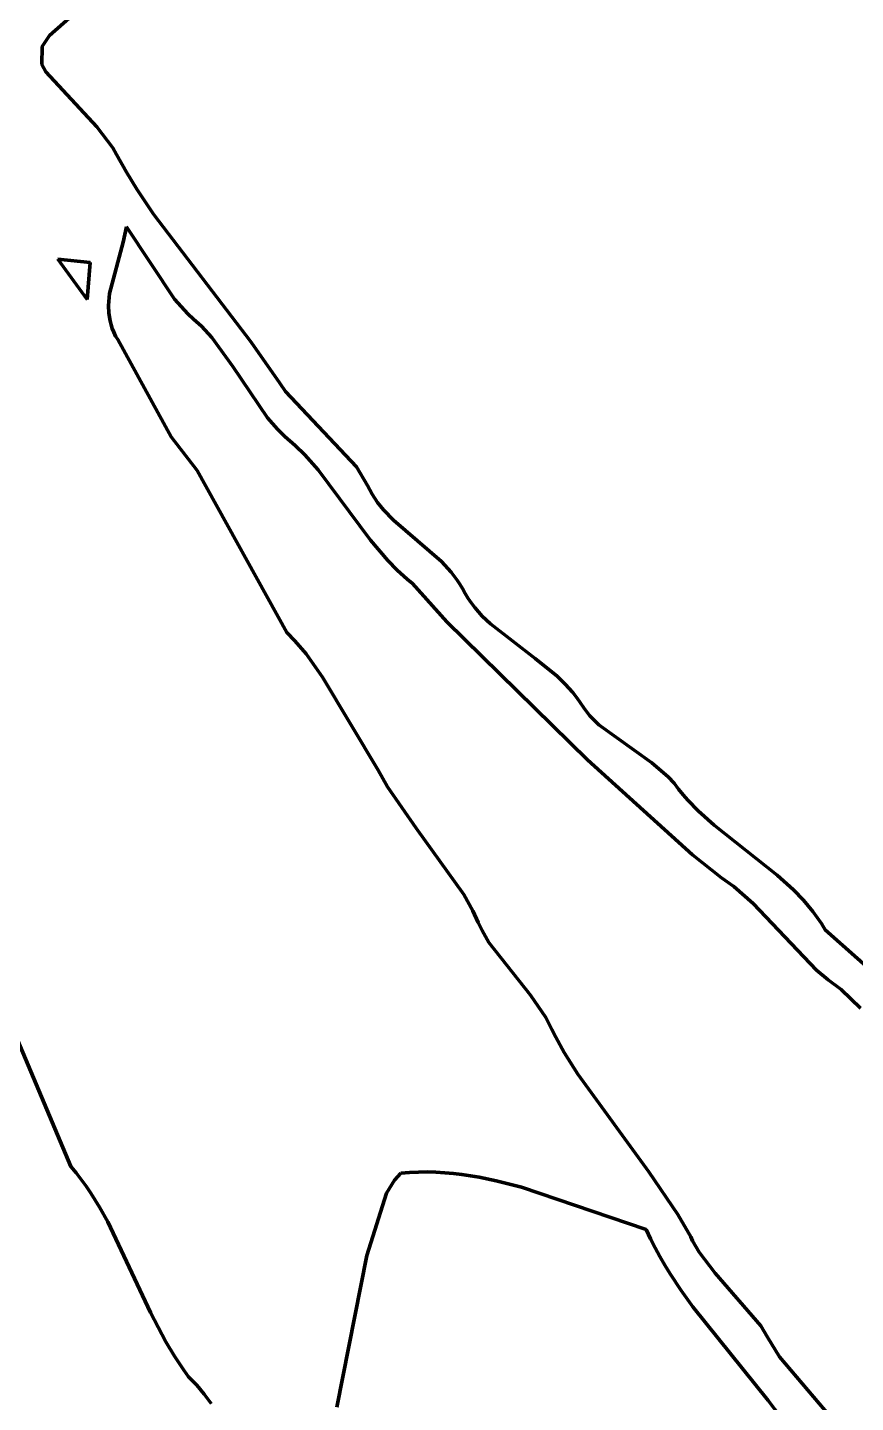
# Model space of a CAD drawing. Header units: millimetres. Extents: x 0 to 7.9, y 0 to 11.
# Drawn here: x 5.763 to 6.811, y 4.215 to 5.955 of the extents above; entities that cross this region are included whole.
import ezdxf

# ---------------------------------------------------------------- set-up
doc = ezdxf.new("R2010")
doc.units = ezdxf.units.MM
doc.layers.add('color#020202ff', color=7, linetype='CONTINUOUS', lineweight=100)
doc.layers.add('color#fefefeff', color=7, linetype='CONTINUOUS', lineweight=100)

msp = doc.modelspace()

# ---------------------------------------------------------------- linework, layer by layer
at = {"layer": 'color#020202ff'}
for p, q in [((5.856, 6.0018), (5.7912, 5.9446)), ((5.7912, 5.9446), (5.7819, 5.9304)), ((5.7819, 5.9304), (5.7817, 5.9076)), ((5.7817, 5.9076), (5.7866, 5.8987)), ((5.7866, 5.8987), (5.8513, 5.8288)), ((5.8513, 5.8288), (5.8715, 5.8024)), ((5.8715, 5.8024), (5.8762, 5.794)), ((5.8762, 5.794), (5.8886, 5.7717)), ((5.8886, 5.7717), (5.9017, 5.75)), ((5.9017, 5.75), (5.9228, 5.7182)), ((5.9228, 5.7182), (6.0463, 5.5566)), ((5.8887, 5.7025), (5.8845, 5.6831)), ((5.9495, 5.6108), (5.8887, 5.7025)), ((5.8845, 5.6831), (5.8674, 5.6178)), ((5.802, 5.6613), (5.8388, 5.6102)), ((5.8429, 5.6574), (5.802, 5.6613)), ((5.8388, 5.6102), (5.8429, 5.6574)), ((5.8674, 5.6178), (5.8661, 5.6028)), ((5.8661, 5.6028), (5.8664, 5.593)), ((5.9662, 5.5922), (5.9495, 5.6108)), ((5.8664, 5.593), (5.8679, 5.5832)), ((5.9737, 5.5854), (5.9662, 5.5922)), ((5.9835, 5.5767), (5.9737, 5.5854)), ((5.8679, 5.5832), (5.8691, 5.5784)), ((5.8691, 5.5784), (5.8706, 5.5736)), ((5.8706, 5.5736), (5.8726, 5.5689)), ((5.8726, 5.5689), (5.8749, 5.5642)), ((5.9968, 5.5624), (5.9835, 5.5767)), ((5.8749, 5.5642), (5.8776, 5.5596)), ((5.8776, 5.5596), (5.9451, 5.4364)), ((6.0234, 5.5256), (5.9968, 5.5624)), ((6.0463, 5.5566), (6.0829, 5.5046)), ((6.067, 5.4608), (6.0234, 5.5256)), ((6.0829, 5.5046), (6.0898, 5.4939)), ((6.0898, 5.4939), (6.1796, 5.3986)), ((6.0798, 5.4461), (6.067, 5.4608)), ((5.9451, 5.4364), (5.978, 5.3941)), ((6.0893, 5.437), (6.0798, 5.4461)), ((6.1023, 5.4258), (6.0893, 5.437)), ((6.1144, 5.4139), (6.1023, 5.4258)), ((6.1313, 5.3948), (6.1144, 5.4139)), ((5.978, 5.3941), (6.0916, 5.1889)), ((6.1975, 5.306), (6.1313, 5.3948)), ((6.1796, 5.3986), (6.1938, 5.3751)), ((6.1938, 5.3751), (6.1966, 5.3694)), ((6.1966, 5.3694), (6.1997, 5.3639)), ((6.1997, 5.3639), (6.2065, 5.3536)), ((6.2065, 5.3536), (6.2141, 5.3441)), ((6.2141, 5.3441), (6.2268, 5.331)), ((6.2268, 5.331), (6.2874, 5.2788)), ((6.2195, 5.28), (6.1975, 5.306)), ((6.2314, 5.2678), (6.2195, 5.28)), ((6.2874, 5.2788), (6.2998, 5.2653)), ((6.2441, 5.2563), (6.2314, 5.2678)), ((6.2508, 5.2509), (6.2441, 5.2563)), ((6.2998, 5.2653), (6.3072, 5.2554)), ((6.3072, 5.2554), (6.3106, 5.2502)), ((6.2942, 5.2023), (6.2508, 5.2509)), ((6.3106, 5.2502), (6.3138, 5.2448)), ((6.3138, 5.2448), (6.3173, 5.2383)), ((6.3173, 5.2383), (6.3212, 5.2321)), ((6.3212, 5.2321), (6.3253, 5.2262)), ((6.3253, 5.2262), (6.3297, 5.2205)), ((6.3297, 5.2205), (6.339, 5.2098)), ((6.339, 5.2098), (6.3492, 5.1999)), ((6.0916, 5.1889), (6.1018, 5.1785)), ((6.4723, 5.0277), (6.2942, 5.2023)), ((6.3492, 5.1999), (6.4058, 5.1561)), ((6.1018, 5.1785), (6.1159, 5.162)), ((6.1159, 5.162), (6.1367, 5.1326)), ((6.4058, 5.1561), (6.4336, 5.1336)), ((6.4336, 5.1336), (6.4438, 5.1237)), ((6.1367, 5.1326), (6.2073, 5.0146)), ((6.4438, 5.1237), (6.4534, 5.1131)), ((6.4534, 5.1131), (6.4578, 5.1074)), ((6.4578, 5.1074), (6.462, 5.1016)), ((6.462, 5.1016), (6.4682, 5.0922)), ((6.4682, 5.0922), (6.4751, 5.0837)), ((6.4751, 5.0837), (6.4866, 5.0721)), ((6.4866, 5.0721), (6.5534, 5.024)), ((6.2073, 5.0146), (6.219, 4.9938)), ((6.605, 4.9078), (6.4723, 5.0277)), ((6.5534, 5.024), (6.5742, 5.0062)), ((6.219, 4.9938), (6.2554, 4.9416)), ((6.5742, 5.0062), (6.5817, 4.9982)), ((6.5817, 4.9982), (6.5873, 4.9907)), ((6.5873, 4.9907), (6.5932, 4.9836)), ((6.5932, 4.9836), (6.5993, 4.9767)), ((6.5993, 4.9767), (6.6121, 4.9635)), ((6.6121, 4.9635), (6.6326, 4.945)), ((6.2554, 4.9416), (6.3156, 4.8576)), ((6.6326, 4.945), (6.7123, 4.882)), ((6.6416, 4.8787), (6.605, 4.9078)), ((6.6575, 4.8674), (6.6416, 4.8787)), ((6.7123, 4.882), (6.7327, 4.8634)), ((6.3156, 4.8576), (6.3271, 4.8367)), ((6.6816, 4.846), (6.6575, 4.8674)), ((6.7327, 4.8634), (6.7455, 4.8502)), ((6.7618, 4.7618), (6.6816, 4.846)), ((6.7455, 4.8502), (6.7515, 4.8432)), ((6.7515, 4.8432), (6.7573, 4.836)), ((6.3271, 4.8367), (6.3338, 4.8221)), ((6.3338, 4.8221), (6.3387, 4.8117)), ((6.7573, 4.836), (6.7629, 4.8285)), ((6.7629, 4.8285), (6.7681, 4.8207)), ((6.7681, 4.8207), (6.7731, 4.8126)), ((6.3387, 4.8117), (6.3472, 4.7969)), ((6.7731, 4.8126), (6.8812, 4.7164)), ((6.3472, 4.7969), (6.4002, 4.7301)), ((6.7769, 4.7494), (6.7618, 4.7618)), ((5.8182, 4.5133), (5.72, 4.7463)), ((6.7931, 4.7371), (6.7769, 4.7494)), ((6.8175, 4.7138), (6.7931, 4.7371)), ((6.4002, 4.7301), (6.4194, 4.7019)), ((6.4194, 4.7019), (6.4271, 4.6866)), ((6.4271, 4.6866), (6.4321, 4.6768)), ((6.4321, 4.6768), (6.4426, 4.6577)), ((6.4426, 4.6577), (6.4598, 4.6299)), ((6.4598, 4.6299), (6.5496, 4.5066)), ((5.825, 4.5052), (5.8182, 4.5133)), ((6.5496, 4.5066), (6.5863, 4.4525)), ((5.8315, 4.4968), (5.825, 4.5052)), ((5.8377, 4.4883), (5.8315, 4.4968)), ((6.2279, 4.4959), (6.2177, 4.4795)), ((6.2357, 4.5047), (6.2279, 4.4959)), ((6.247, 4.5056), (6.2357, 4.5047)), ((6.2582, 4.5062), (6.247, 4.5056)), ((6.2693, 4.5063), (6.2582, 4.5062)), ((6.2804, 4.506), (6.2693, 4.5063)), ((6.2914, 4.5054), (6.2804, 4.506)), ((6.3024, 4.5044), (6.2914, 4.5054)), ((6.3133, 4.5032), (6.3024, 4.5044)), ((6.3351, 4.4998), (6.3133, 4.5032)), ((6.3567, 4.4953), (6.3351, 4.4998)), ((6.3888, 4.487), (6.3567, 4.4953)), ((5.8436, 4.4796), (5.8377, 4.4883)), ((5.8547, 4.4617), (5.8436, 4.4796)), ((6.2177, 4.4795), (6.193, 4.4005)), ((6.5464, 4.4334), (6.3888, 4.487)), ((5.865, 4.4434), (5.8547, 4.4617)), ((5.9191, 4.3287), (5.865, 4.4434)), ((6.5863, 4.4525), (6.6027, 4.4242)), ((6.5519, 4.4218), (6.5464, 4.4334)), ((6.5577, 4.4104), (6.5519, 4.4218)), ((6.6027, 4.4242), (6.6051, 4.4191)), ((6.5637, 4.3992), (6.5577, 4.4104)), ((6.6051, 4.4191), (6.6134, 4.4047)), ((6.6134, 4.4047), (6.6335, 4.3784)), ((6.193, 4.4005), (6.1549, 4.2089)), ((6.5701, 4.3882), (6.5637, 4.3992)), ((6.5767, 4.3774), (6.5701, 4.3882)), ((6.5907, 4.3563), (6.5767, 4.3774)), ((6.6335, 4.3784), (6.6914, 4.3116)), ((6.6054, 4.3357), (6.5907, 4.3563)), ((6.7009, 4.217), (6.6054, 4.3357)), ((5.9386, 4.2913), (5.9191, 4.3287)), ((6.6914, 4.3116), (6.7001, 4.2974)), ((5.9494, 4.2732), (5.9386, 4.2913)), ((6.7001, 4.2974), (6.7151, 4.2725)), ((5.9611, 4.2557), (5.9494, 4.2732)), ((6.7151, 4.2725), (6.8051, 4.1669)), ((5.9673, 4.2471), (5.9611, 4.2557)), ((5.9777, 4.2364), (5.9673, 4.2471)), ((5.9872, 4.2251), (5.9777, 4.2364)), ((5.9958, 4.2132), (5.9872, 4.2251)), ((6.7314, 4.1765), (6.7009, 4.217))]:
    msp.add_line(p, q, dxfattribs=at)
at = {"layer": 'color#fefefeff'}
for p, q in [((5.7912, 5.9446), (5.856, 6.0018)), ((5.7819, 5.9304), (5.7912, 5.9446)), ((5.7817, 5.9076), (5.7819, 5.9304)), ((5.7866, 5.8987), (5.7817, 5.9076)), ((5.8513, 5.8288), (5.7866, 5.8987)), ((5.8715, 5.8024), (5.8513, 5.8288)), ((5.8762, 5.794), (5.8715, 5.8024)), ((5.8886, 5.7717), (5.8762, 5.794)), ((5.9017, 5.75), (5.8886, 5.7717)), ((5.9228, 5.7182), (5.9017, 5.75)), ((6.0463, 5.5566), (5.9228, 5.7182)), ((5.8845, 5.6831), (5.8887, 5.7025)), ((5.8887, 5.7025), (5.9495, 5.6108)), ((5.8674, 5.6178), (5.8845, 5.6831)), ((5.802, 5.6613), (5.8429, 5.6574)), ((5.8388, 5.6102), (5.802, 5.6613)), ((5.8429, 5.6574), (5.8388, 5.6102)), ((5.8661, 5.6028), (5.8674, 5.6178)), ((5.8664, 5.593), (5.8661, 5.6028)), ((5.9495, 5.6108), (5.9662, 5.5922)), ((5.8679, 5.5832), (5.8664, 5.593)), ((5.9662, 5.5922), (5.9737, 5.5854)), ((5.9737, 5.5854), (5.9835, 5.5767)), ((5.8691, 5.5784), (5.8679, 5.5832)), ((5.8706, 5.5736), (5.8691, 5.5784)), ((5.8726, 5.5689), (5.8706, 5.5736)), ((5.8749, 5.5642), (5.8726, 5.5689)), ((5.9835, 5.5767), (5.9968, 5.5624)), ((5.8776, 5.5596), (5.8749, 5.5642)), ((5.9451, 5.4364), (5.8776, 5.5596)), ((5.9968, 5.5624), (6.0234, 5.5256)), ((6.0829, 5.5046), (6.0463, 5.5566)), ((6.0234, 5.5256), (6.067, 5.4608)), ((6.0898, 5.4939), (6.0829, 5.5046)), ((6.1796, 5.3986), (6.0898, 5.4939)), ((6.067, 5.4608), (6.0798, 5.4461)), ((5.978, 5.3941), (5.9451, 5.4364)), ((6.0798, 5.4461), (6.0893, 5.437)), ((6.0893, 5.437), (6.1023, 5.4258)), ((6.1023, 5.4258), (6.1144, 5.4139)), ((6.1144, 5.4139), (6.1313, 5.3948)), ((6.0916, 5.1889), (5.978, 5.3941)), ((6.1313, 5.3948), (6.1975, 5.306)), ((6.1938, 5.3751), (6.1796, 5.3986)), ((6.1966, 5.3694), (6.1938, 5.3751)), ((6.1997, 5.3639), (6.1966, 5.3694)), ((6.2065, 5.3536), (6.1997, 5.3639)), ((6.2141, 5.3441), (6.2065, 5.3536)), ((6.2268, 5.331), (6.2141, 5.3441)), ((6.2874, 5.2788), (6.2268, 5.331)), ((6.1975, 5.306), (6.2195, 5.28)), ((6.2195, 5.28), (6.2314, 5.2678)), ((6.2998, 5.2653), (6.2874, 5.2788)), ((6.2314, 5.2678), (6.2441, 5.2563)), ((6.2441, 5.2563), (6.2508, 5.2509)), ((6.3072, 5.2554), (6.2998, 5.2653)), ((6.3106, 5.2502), (6.3072, 5.2554)), ((6.2508, 5.2509), (6.2942, 5.2023)), ((6.3138, 5.2448), (6.3106, 5.2502)), ((6.3173, 5.2383), (6.3138, 5.2448)), ((6.3212, 5.2321), (6.3173, 5.2383)), ((6.3253, 5.2262), (6.3212, 5.2321)), ((6.3297, 5.2205), (6.3253, 5.2262)), ((6.339, 5.2098), (6.3297, 5.2205)), ((6.3492, 5.1999), (6.339, 5.2098)), ((6.1018, 5.1785), (6.0916, 5.1889)), ((6.2942, 5.2023), (6.4723, 5.0277)), ((6.4058, 5.1561), (6.3492, 5.1999)), ((6.1159, 5.162), (6.1018, 5.1785)), ((6.1367, 5.1326), (6.1159, 5.162)), ((6.4336, 5.1336), (6.4058, 5.1561)), ((6.4438, 5.1237), (6.4336, 5.1336)), ((6.2073, 5.0146), (6.1367, 5.1326)), ((6.4534, 5.1131), (6.4438, 5.1237)), ((6.4578, 5.1074), (6.4534, 5.1131)), ((6.462, 5.1016), (6.4578, 5.1074)), ((6.4682, 5.0922), (6.462, 5.1016)), ((6.4751, 5.0837), (6.4682, 5.0922)), ((6.4866, 5.0721), (6.4751, 5.0837)), ((6.5534, 5.024), (6.4866, 5.0721)), ((6.219, 4.9938), (6.2073, 5.0146)), ((6.4723, 5.0277), (6.605, 4.9078)), ((6.5742, 5.0062), (6.5534, 5.024)), ((6.2554, 4.9416), (6.219, 4.9938)), ((6.5817, 4.9982), (6.5742, 5.0062)), ((6.5873, 4.9907), (6.5817, 4.9982)), ((6.5932, 4.9836), (6.5873, 4.9907)), ((6.5993, 4.9767), (6.5932, 4.9836)), ((6.6121, 4.9635), (6.5993, 4.9767)), ((6.6326, 4.945), (6.6121, 4.9635)), ((6.3156, 4.8576), (6.2554, 4.9416)), ((6.7123, 4.882), (6.6326, 4.945)), ((6.605, 4.9078), (6.6416, 4.8787)), ((6.6416, 4.8787), (6.6575, 4.8674)), ((6.7327, 4.8634), (6.7123, 4.882)), ((6.3271, 4.8367), (6.3156, 4.8576)), ((6.6575, 4.8674), (6.6816, 4.846)), ((6.7455, 4.8502), (6.7327, 4.8634)), ((6.6816, 4.846), (6.7618, 4.7618)), ((6.7515, 4.8432), (6.7455, 4.8502)), ((6.7573, 4.836), (6.7515, 4.8432)), ((6.3338, 4.8221), (6.3271, 4.8367)), ((6.3387, 4.8117), (6.3338, 4.8221)), ((6.7629, 4.8285), (6.7573, 4.836)), ((6.7681, 4.8207), (6.7629, 4.8285)), ((6.7731, 4.8126), (6.7681, 4.8207)), ((6.3472, 4.7969), (6.3387, 4.8117)), ((6.8812, 4.7164), (6.7731, 4.8126)), ((6.4002, 4.7301), (6.3472, 4.7969)), ((6.7618, 4.7618), (6.7769, 4.7494)), ((5.72, 4.7463), (5.8182, 4.5133)), ((6.7769, 4.7494), (6.7931, 4.7371)), ((6.7931, 4.7371), (6.8175, 4.7138)), ((6.4194, 4.7019), (6.4002, 4.7301)), ((6.4271, 4.6866), (6.4194, 4.7019)), ((6.4321, 4.6768), (6.4271, 4.6866)), ((6.4426, 4.6577), (6.4321, 4.6768)), ((6.4598, 4.6299), (6.4426, 4.6577)), ((6.5496, 4.5066), (6.4598, 4.6299)), ((5.8182, 4.5133), (5.825, 4.5052)), ((6.5863, 4.4525), (6.5496, 4.5066)), ((5.825, 4.5052), (5.8315, 4.4968)), ((5.8315, 4.4968), (5.8377, 4.4883)), ((6.2177, 4.4795), (6.2279, 4.4959)), ((6.2279, 4.4959), (6.2357, 4.5047)), ((6.2357, 4.5047), (6.247, 4.5056)), ((6.247, 4.5056), (6.2582, 4.5062)), ((6.2582, 4.5062), (6.2693, 4.5063)), ((6.2693, 4.5063), (6.2804, 4.506)), ((6.2804, 4.506), (6.2914, 4.5054)), ((6.2914, 4.5054), (6.3024, 4.5044)), ((6.3024, 4.5044), (6.3133, 4.5032)), ((6.3133, 4.5032), (6.3351, 4.4998)), ((6.3351, 4.4998), (6.3567, 4.4953)), ((6.3567, 4.4953), (6.3888, 4.487)), ((5.8377, 4.4883), (5.8436, 4.4796)), ((5.8436, 4.4796), (5.8547, 4.4617)), ((6.193, 4.4005), (6.2177, 4.4795)), ((6.3888, 4.487), (6.5464, 4.4334)), ((5.8547, 4.4617), (5.865, 4.4434)), ((5.865, 4.4434), (5.9191, 4.3287)), ((6.6027, 4.4242), (6.5863, 4.4525)), ((6.5464, 4.4334), (6.5519, 4.4218)), ((6.5519, 4.4218), (6.5577, 4.4104)), ((6.6051, 4.4191), (6.6027, 4.4242)), ((6.5577, 4.4104), (6.5637, 4.3992)), ((6.6134, 4.4047), (6.6051, 4.4191)), ((6.6335, 4.3784), (6.6134, 4.4047)), ((6.1549, 4.2089), (6.193, 4.4005)), ((6.5637, 4.3992), (6.5701, 4.3882)), ((6.5701, 4.3882), (6.5767, 4.3774)), ((6.5767, 4.3774), (6.5907, 4.3563)), ((6.6914, 4.3116), (6.6335, 4.3784)), ((6.5907, 4.3563), (6.6054, 4.3357)), ((6.6054, 4.3357), (6.7009, 4.217)), ((5.9191, 4.3287), (5.9386, 4.2913)), ((6.7001, 4.2974), (6.6914, 4.3116)), ((5.9386, 4.2913), (5.9494, 4.2732)), ((6.7151, 4.2725), (6.7001, 4.2974)), ((5.9494, 4.2732), (5.9611, 4.2557)), ((6.8051, 4.1669), (6.7151, 4.2725)), ((5.9611, 4.2557), (5.9673, 4.2471)), ((5.9673, 4.2471), (5.9777, 4.2364)), ((5.9777, 4.2364), (5.9872, 4.2251)), ((5.9872, 4.2251), (5.9958, 4.2132)), ((6.7009, 4.217), (6.7314, 4.1765))]:
    msp.add_line(p, q, dxfattribs=at)

doc.saveas('drawing.dxf')
